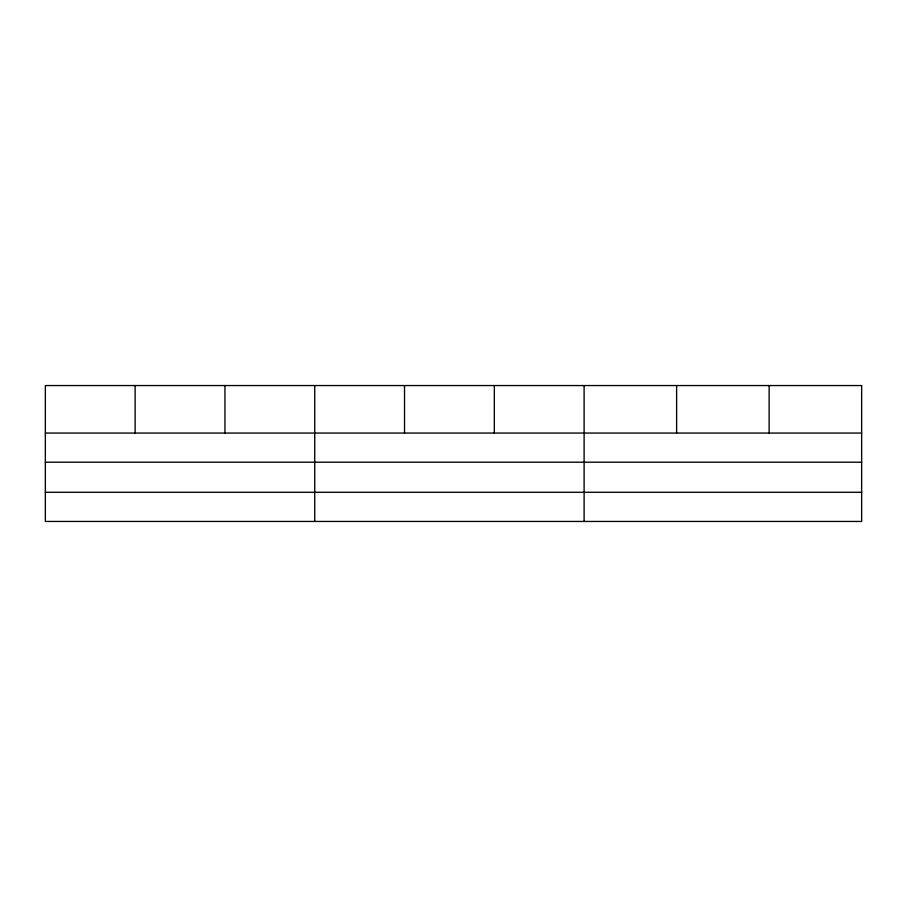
<?xml version="1.0" encoding="UTF-8"?>
<svg xmlns="http://www.w3.org/2000/svg" width="907" height="907" viewBox="0 0 907 907"><rect width="100%" height="100%" fill="white"/><g stroke="black" fill="none" stroke-linecap="round" stroke-linejoin="round"><path stroke-width="1.36" d="M45.35 433.058L861.65 433.058M45.35 462.219L861.65 462.219M45.35 492.274L861.65 492.274M769.136 385.554L769.136 433.058M676.622 385.554L676.622 433.058M584.108 385.554L584.108 521.446M494.315 385.554L494.315 433.058M404.522 385.554L404.522 433.058M314.729 385.554L314.729 521.446M224.936 385.554L224.936 433.058M135.143 385.554L135.143 433.058M861.65 385.554L45.35 385.554L45.35 521.446L861.65 521.446L861.65 385.554"/></g></svg>
